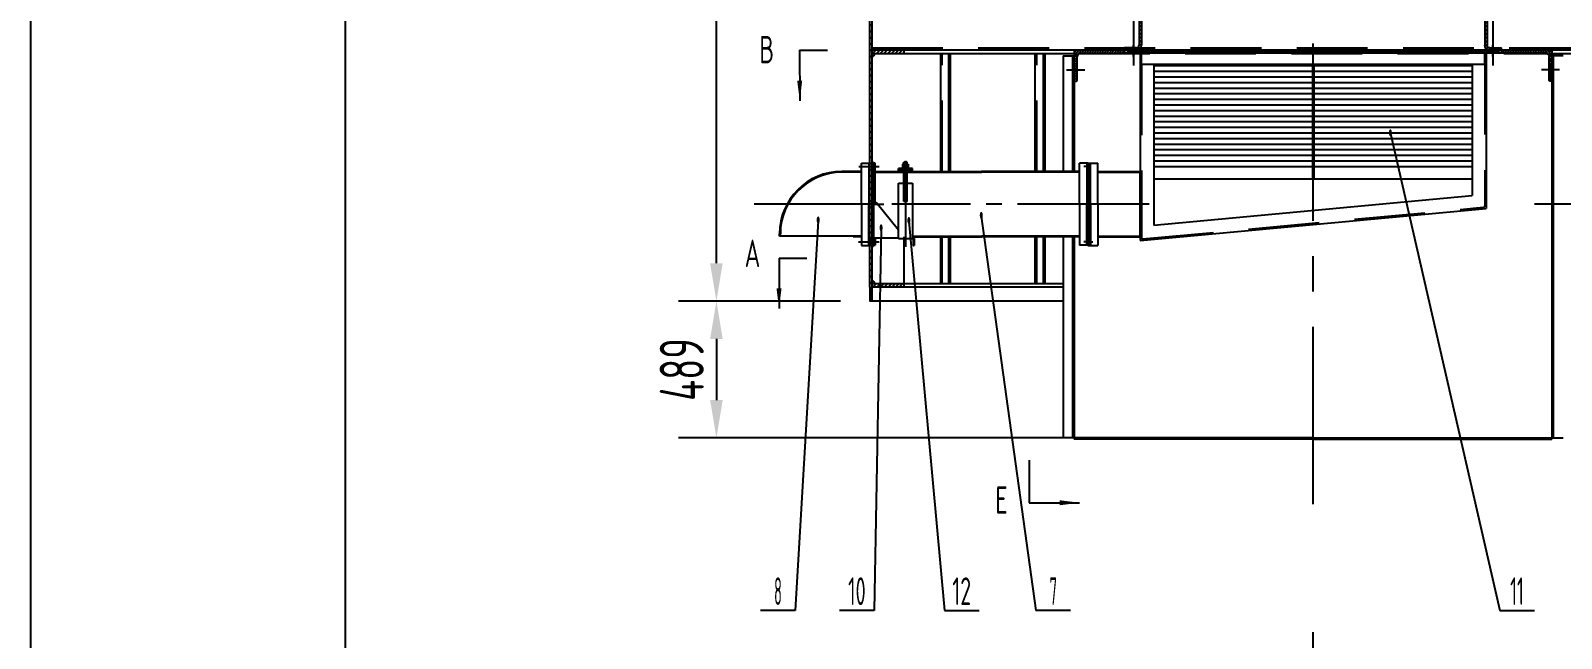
# Model space of a CAD drawing. Header units: millimetres. Extents: x 0 to 18900, y -513 to 13365.
# Drawn here: x 0 to 5473, y 6997 to 9168 of the extents above; entities that cross this region are included whole.
import ezdxf
from ezdxf.enums import TextEntityAlignment as Align

# ---------------------------------------------------------------- set-up
doc = ezdxf.new("R2010")
doc.units = ezdxf.units.MM
doc.header["$LTSCALE"] = 450
doc.header["$MEASUREMENT"] = 0
doc.linetypes.add('F', pattern=[0.75, 0.5, -0.25])
doc.linetypes.add('G', pattern=[2, 1.25, -0.25, 0.25, -0.25])
for name, color, linetype in [('01', 7, 'Continuous'), ('02', 1, 'Continuous'), ('04', 2, 'F'), ('05', 4, 'G'), ('08', 1, 'Continuous'), ('11', 3, 'Continuous')]:
    doc.layers.add(name, color=color, linetype=linetype)
doc.styles.get("Standard").update_dxf_attribs({"font": 'isocp', "width": 0.707, "bigfont": 'intecad.shx'})
doc.dimstyles.new('INTE', dxfattribs={"dimscale": 45, "dimtxt": 3.5, "dimasz": 3, "dimexe": 3, "dimexo": 0, "dimgap": 1, "dimtad": 1, "dimdsep": 46, "dimtxsty": 'Standard', "dimcen": 0, "dimclrd": 1, "dimclre": 1, "dimclrt": 3, "dimaunit": 1, "dimadec": 1, "dimazin": 0, "dimtfac": 1, "dimtmove": 0, "dimatfit": 0, "dimfxl": 0, "dimarcsym": 0})
pattern_1 = [(45, (1002, 274.823), (-6.735192, 6.735192), [])]

# ---------------------------------------------------------------- blocks, each defined once
blk = doc.blocks.new('rew')
at = {"layer": '02', "linetype": 'Continuous'}
h = blk.add_hatch(dxfattribs=at)
h.set_pattern_fill('LINE', color=1, scale=3, angle=-45, style=0)
h.set_pattern_definition([(315, (44667.814, 4208.05), (6.735192, 6.735192), [])])
h.paths.add_polyline_path([(35481.9, -16780.7), (35481.9, -16616.7, 0.414214), (35463.9, -16598.7), (35421.9, -16598.7), (35421.9, -16606.7), (35463.9, -16606.7, -0.414214), (35473.9, -16616.7), (35473.9, -16780.7, -0.414214), (35463.9, -16790.7), (35421.9, -16790.7), (35421.9, -16798.7), (35463.9, -16798.7, 0.414214)])
at = {"layer": '01'}
for p, q in [((35421.9, -16598.7), (35463.9, -16598.7)), ((35421.9, -16606.7), (35421.9, -16598.7)), ((35421.9, -16606.7), (35463.9, -16606.7)), ((35473.9, -16616.7), (35473.9, -16780.7)), ((35481.9, -16616.7), (35481.9, -16780.7)), ((35463.9, -16790.7), (35421.9, -16790.7)), ((35421.9, -16798.7), (35421.9, -16790.7)), ((35463.9, -16798.7), (35421.9, -16798.7))]:
    blk.add_line(p, q, dxfattribs=at)
for centre, radius, start, end in [((35463.9, -16616.7), 18, 0, 90), ((35463.9, -16616.7), 10, 0, 90), ((35463.9, -16780.7), 10, 270, 0), ((35463.9, -16780.7), 18, 270, 0)]:
    blk.add_arc(centre, radius, start, end, dxfattribs=at)
blk = doc.blocks.new('*U121')
at = {"layer": '01'}
for p, q in [((0, 180), (6.7, 180)), ((0, 180), (0, 0)), ((10, 24), (10, 176.7)), ((0, 0), (110, 0)), ((106.7, 10), (24, 10)), ((110, 0), (110, 6.7))]:
    blk.add_line(p, q, dxfattribs=at)
for centre, radius, start, end in [((6.7, 176.7), 3.3, 359.9541, 90), ((24, 24), 14, 180, 270), ((106.7, 6.7), 3.3, 0, 89.9785)]:
    blk.add_arc(centre, radius, start, end, dxfattribs=at)
blk = doc.blocks.new('ERW')
at = {"ltscale": 0.5}
for p, q in [((66968.6, 34141.6), (66968.6, 34283.1)), ((67729.6, 34136.1), (67729.6, 34283.1)), ((67729.6, 34136.1), (67729.6, 33989.1)), ((66968.6, 34016.1), (66968.6, 33989.1))]:
    blk.add_line(p, q, dxfattribs=at)
at = {"layer": '01', "ltscale": 0.5}
for p, q in [((67699.6, 34136.1), (67699.6, 34283.1)), ((67729.6, 34283.1), (67699.6, 34283.1)), ((67725.6, 34281.6), (67725.6, 34136.1)), ((66968.6, 34253.1), (67349.8, 34253.1)), ((67699.6, 34253.1), (67348.5, 34253.1)), ((67699.6, 34136.1), (67699.6, 33989.1)), ((67725.6, 33990.6), (67725.6, 34136.1)), ((67101.6, 34019.1), (67349.8, 34019.1)), ((67699.6, 34019.1), (67348.5, 34019.1)), ((67729.6, 33989.1), (67699.6, 33989.1))]:
    blk.add_line(p, q, dxfattribs=at)
at = {"layer": '01', "color": 7, "linetype": 'Continuous', "ltscale": 0.5}
for p, q in [((66968.6, 34250.1), (67070.6, 34250.1)), ((67082.6, 34250.1), (67349.8, 34250.1)), ((67699.6, 34250.1), (67348.5, 34250.1)), ((67101.6, 34022.1), (67349.8, 34022.1)), ((67699.6, 34022.1), (67348.5, 34022.1))]:
    blk.add_line(p, q, dxfattribs=at)
at = {"layer": '01', "ltscale": 0.5}
for centre, start, end in [((67727.2, 34281.6), 90, 180), ((67727.2, 33990.6), 180, 270)]:
    blk.add_arc(centre, 1.52, start, end, dxfattribs=at)
at = {"layer": '05', "ltscale": 0.5}
for p, q in [((66960.9, 34271.1), (66983.3, 34271.1)), ((67737.3, 34271.1), (67714.9, 34271.1)), ((67759.2, 34136.1), (66941.1, 34136.1)), ((66960.9, 34001.1), (66983.3, 34001.1)), ((67737.3, 34001.1), (67714.9, 34001.1))]:
    blk.add_line(p, q, dxfattribs=at)
blk = doc.blocks.new('FEWFEW')
at = {"layer": '01'}
for p, q in [((2074.9, 7127.5), (2079.9, 7127.5)), ((2074.9, 7127.5), (2074.9, 6827.5)), ((2079.9, 7127.5), (2079.9, 6827.5)), ((2079.9, 6983), (2089.9, 6983)), ((2168.9, 6884.3), (2089.9, 6983)), ((2079.9, 6857.5), (2168.9, 6857.5)), ((2221.9, 6854.5), (2221.9, 6830.5)), ((2224.9, 6854.5), (2224.9, 6830.5)), ((2074.9, 6827.5), (2079.9, 6827.5)), ((2221.9, 6830.5), (2224.9, 6830.5))]:
    blk.add_line(p, q, dxfattribs=at)
for radius in [6, 3]:
    blk.add_arc((2218.9, 6854.5), radius, 0, 90, dxfattribs=at)
at = {"layer": '05'}
for p, q in [((2062, 7112.5), (2094.1, 7112.5)), ((2063.8, 6977.5), (2116.8, 6977.5)), ((2062, 6842.5), (2096.1, 6842.5))]:
    blk.add_line(p, q, dxfattribs=at)
blk = doc.blocks.new('WEREWRWERWER')
at = {"layer": '01'}
for p, q in [((76480.5, 40224.3), (76530.5, 40224.3)), ((76480.5, 40224.3), (76480.5, 40026.3)), ((76530.5, 40026.3), (76530.5, 40224.3)), ((76499.5, 40091.3), (76499.5, 39984.3)), ((76511.5, 40091.3), (76499.5, 40091.3)), ((76511.5, 40091.3), (76511.5, 39984.3)), ((76480.5, 40026.3), (76499.5, 40026.3)), ((76511.5, 40026.3), (76530.5, 40026.3)), ((76511.5, 39996.3), (76499.5, 39996.3)), ((76499.5, 39957.9), (76499.5, 39951.8)), ((76511.5, 39957.9), (76511.5, 39951.8)), ((76500, 39951.3), (76499.5, 39951.8)), ((76511.5, 39951.8), (76499.5, 39951.8)), ((76511, 39951.3), (76500, 39951.3)), ((76511, 39951.3), (76511.5, 39951.8))]:
    blk.add_line(p, q, dxfattribs=at)
at = {"layer": '04'}
for p, q in [((76500, 39996.3), (76500, 39984.3)), ((76500, 39957.9), (76500, 39951.3)), ((76511, 39996.3), (76511, 39984.3)), ((76511, 39957.9), (76511, 39951.3))]:
    blk.add_line(p, q, dxfattribs=at)
at = {"layer": '05'}
blk.add_line((76505.5, 39946.6), (76505.5, 40253.9), dxfattribs=at)
blk = doc.blocks.new('*U123')
at = {"layer": '01'}
for p, q in [((-10.8, 0), (-10.8, 10)), ((-10.8, 10), (0, 10)), ((-10.8, 6), (0, 6)), ((0, 10), (0, 0)), ((0, -10), (0, 0)), ((-10.8, 0), (-10.8, -10)), ((-10.8, -6), (0, -6)), ((-10.8, -10), (0, -10))]:
    blk.add_line(p, q, dxfattribs=at)
at = {"layer": '05'}
blk.add_line((-11.9, 0), (1.1, 0), dxfattribs=at)
blk = doc.blocks.new('*D134')
at = {"layer": '08', "color": 1, "lineweight": -2, "ltscale": 1.125}
for p, q in [((3814.7, 11228.9), (2317.1, 11228.9)), ((2452.1, 8336.9), (2452.1, 11093.9)), ((2895.4, 8201.9), (2317.1, 8201.9))]:
    blk.add_line(p, q, dxfattribs=at)
at = {"layer": '08', "color": 1, "ltscale": 1.125}
for points in [[(2429.6, 11093.9), (2474.6, 11093.9), (2452.1, 11228.9)], [(2429.6, 8336.9), (2474.6, 8336.9), (2452.1, 8201.9)]]:
    blk.add_solid(points, dxfattribs=at)
at = {"layer": 'DEFPOINTS', "color": 0, "ltscale": 1.125}
for p in [(2452.1, 11228.9), (3814.7, 11228.9), (2895.4, 8201.9)]:
    blk.add_point(p, dxfattribs=at)
at = {"layer": '08', "color": 3, "ltscale": 1.125, "insert": (2328.3, 9715.4), "char_height": 157.5, "attachment_point": 5, "rotation": 90}
blk.add_mtext('3027', dxfattribs=at)
blk = doc.blocks.new('*D135')
at = {"layer": '08', "color": 1, "lineweight": -2, "ltscale": 1.125}
for p, q in [((4585.7, 6363.9), (4585.7, 7018.8)), ((10835.7, 6263.5), (10835.7, 7018.8)), ((4720.7, 6883.8), (10700.7, 6883.8))]:
    blk.add_line(p, q, dxfattribs=at)
at = {"layer": '08', "color": 1, "ltscale": 1.125}
for points in [[(4720.7, 6906.3), (4720.7, 6861.3), (4585.7, 6883.8)], [(10700.7, 6906.3), (10700.7, 6861.3), (10835.7, 6883.8)]]:
    blk.add_solid(points, dxfattribs=at)
at = {"layer": 'DEFPOINTS', "color": 0, "ltscale": 1.125}
for p in [(10835.7, 6883.8), (4585.7, 6363.9), (10835.7, 6263.5)]:
    blk.add_point(p, dxfattribs=at)
at = {"layer": '08', "color": 3, "ltscale": 1.125, "insert": (7710.7, 7007.5), "char_height": 157.5, "attachment_point": 5}
blk.add_mtext('6250', dxfattribs=at)
blk = doc.blocks.new('*D136')
at = {"layer": '08', "color": 1, "lineweight": -2, "ltscale": 1.125}
for p, q in [((2895.4, 8201.9), (2317.1, 8201.9)), ((2452.1, 8066.9), (2452.1, 7847.9)), ((3883, 7712.9), (2317.1, 7712.9))]:
    blk.add_line(p, q, dxfattribs=at)
at = {"layer": '08', "color": 1, "ltscale": 1.125}
for points in [[(2429.6, 8066.9), (2474.6, 8066.9), (2452.1, 8201.9)], [(2429.6, 7847.9), (2474.6, 7847.9), (2452.1, 7712.9)]]:
    blk.add_solid(points, dxfattribs=at)
at = {"layer": 'DEFPOINTS', "color": 0, "ltscale": 1.125}
for p in [(2895.4, 8201.9), (2452.1, 7712.9), (3883, 7712.9)]:
    blk.add_point(p, dxfattribs=at)
at = {"layer": '08', "color": 3, "ltscale": 1.125, "insert": (2328.3, 7957.4), "char_height": 157.5, "attachment_point": 5, "rotation": 90}
blk.add_mtext('489', dxfattribs=at)
blk = doc.blocks.new('*U146')
at = {"layer": '01'}
blk.add_lwpolyline([(25, 292), (25, 5)], dxfattribs=at)
at = {"layer": '02'}
blk.add_lwpolyline([(0, 297), (0, 0)], dxfattribs=at)

msp = doc.modelspace()

# ---------------------------------------------------------------- hatches: boundary and pattern name
at = {"layer": '02', "linetype": 'Continuous', "ltscale": 1.125}
h = msp.add_hatch(dxfattribs=at)
h.set_pattern_fill('LINE', color=1, scale=5, angle=135, style=0)
h.set_pattern_definition([(135, (-18492.853, 7964.512), (-11.22532, -11.22532), [])])
h.paths.add_polyline_path([(3008.663, 10475.944), (3000.663, 10475.944), (3000.663, 8251.944), (3000.663, 8201.944), (3008.663, 8201.944)])
at = {"layer": '02', "ltscale": 1.125}
h = msp.add_hatch(dxfattribs=at)
h.set_pattern_fill('LINE', color=256, scale=3, angle=45, style=0)
h.set_pattern_definition(pattern_1)
h.paths.add_polyline_path([(3123.663, 9097.944), (3008.663, 9097.944), (3008.663, 9085.944), (3123.663, 9085.944)])
at = {"layer": '02', "linetype": 'Continuous', "ltscale": 1.125}
h = msp.add_hatch(dxfattribs=at)
h.set_pattern_fill('LINE', color=1, scale=2, angle=45, style=0)
h.set_pattern_definition([(45, (-20813.979, 8054.124), (-4.490128, 4.490128), [])])
h.paths.add_polyline_path([(3911.663, 9091.244), (3911.663, 9097.944), (3731.663, 9097.944), (3731.663, 8987.944), (3738.363, 8987.944), (3741.663, 8991.243), (3741.663, 9073.944, -0.41421353), (3755.663, 9087.944), (3908.361, 9087.944)])
h = msp.add_hatch(dxfattribs=at)
h.set_pattern_fill('LINE', color=1, scale=2, angle=45, style=0)
h.set_pattern_definition([(135, (29985.306, 8054.124), (4.490128, 4.490128), [])])
h.paths.add_polyline_path([(5259.663, 9091.244), (5259.663, 9097.944), (5439.663, 9097.944), (5439.663, 8987.944), (5432.963, 8987.944), (5429.663, 8991.243), (5429.663, 9073.944, 0.41421353), (5415.663, 9087.944), (5262.966, 9087.944)])
at = {"layer": '02', "ltscale": 1.125}
h = msp.add_hatch(dxfattribs=at)
h.set_pattern_fill('LINE', color=256, scale=3, angle=45, style=0)
h.set_pattern_definition(pattern_1)
h.paths.add_polyline_path([(3123.663, 8263.944), (3008.663, 8263.944), (3008.663, 8251.944), (3123.663, 8251.944)])

# ---------------------------------------------------------------- linework, layer by layer
at = {"ltscale": 1.125}
msp.add_line((3000.663, 8251.944), (3000.663, 10475.944), dxfattribs=at)
at = {"layer": '01', "ltscale": 1.125}
for p, q in [((3008.663, 8201.944), (3008.663, 10483.944)), ((2749.464, 9097.672), (2849.463, 9098.068)), ((7710.663, 9097.944), (3008.663, 9097.944)), ((3123.663, 9085.944), (3123.663, 9097.944)), ((3253.971, 8664.944), (3253.971, 9085.944)), ((3283.635, 8664.944), (3283.635, 9085.944)), ((3289.456, 8664.944), (3289.456, 9085.944)), ((3592.037, 8664.944), (3592.037, 9085.944)), ((3621.7, 8664.944), (3621.7, 9085.944)), ((3627.522, 8664.944), (3627.522, 9085.944)), ((5262.966, 9087.944), (3908.361, 9087.944)), ((3921.663, 9097.944), (3971.663, 9097.944)), ((3971.663, 9097.944), (3921.663, 9097.944)), ((3921.663, 9097.944), (3921.663, 9094.465)), ((3923.185, 9092.944), (3961.175, 9092.944)), ((3966.663, 9097.944), (5204.663, 9097.944)), ((3966.663, 9087.444), (3966.663, 9049.586)), ((3971.663, 9047.944), (3971.663, 9097.944)), ((3971.663, 9092.944), (5199.663, 9092.944)), ((5199.663, 9097.944), (5249.663, 9097.944)), ((5249.663, 9097.944), (5199.663, 9097.944)), ((5199.663, 9047.944), (5199.663, 9097.944)), ((5204.663, 9087.444), (5204.663, 9049.586)), ((5248.142, 9092.944), (5210.152, 9092.944)), ((5249.663, 9097.944), (5249.663, 9094.465)), ((3691.663, 9077.944), (3691.664, 8664.944)), ((3966.663, 9049.586), (3966.663, 8417.944)), ((3968.313, 9047.944), (5203.013, 9047.944)), ((3971.663, 9047.944), (3968.313, 9047.944)), ((4016.663, 9047.944), (4016.663, 8472.804)), ((4016.663, 9047.944), (4016.663, 8472.804)), ((4016.663, 9042.944), (4583.163, 9042.944)), ((4583.163, 9047.944), (4583.163, 8637.944)), ((4588.163, 9047.944), (4588.163, 8637.944)), ((4588.163, 9042.944), (5154.663, 9042.944)), ((5154.663, 9047.944), (5154.663, 8578.514)), ((5154.663, 9047.944), (5154.663, 8578.514)), ((5204.663, 9049.586), (5204.663, 8532.944)), ((3731.663, 8987.944), (3731.664, 8664.944)), ((4016.663, 9022.944), (4583.163, 9022.944)), ((4016.663, 9002.944), (4583.163, 9002.944)), ((4016.663, 8982.944), (4583.163, 8982.944)), ((4588.163, 9022.944), (5154.663, 9022.944)), ((4588.163, 9002.944), (5154.663, 9002.944)), ((4588.163, 8982.944), (5154.663, 8982.944)), ((5439.663, 8987.944), (5439.663, 7707.944)), ((4016.663, 8962.944), (4583.163, 8962.944)), ((4016.663, 8942.944), (4583.163, 8942.944)), ((4016.663, 8922.944), (4583.163, 8922.944)), ((4588.163, 8962.944), (5154.663, 8962.944)), ((4588.163, 8942.944), (5154.663, 8942.944)), ((4588.163, 8922.944), (5154.663, 8922.944)), ((4016.663, 8902.944), (4583.163, 8902.944)), ((4016.663, 8882.944), (4583.163, 8882.944)), ((4588.163, 8902.944), (5154.663, 8902.944)), ((4588.163, 8882.944), (5154.663, 8882.944)), ((4016.663, 8862.944), (4583.163, 8862.944)), ((4016.663, 8842.944), (4583.163, 8842.944)), ((4016.663, 8822.944), (4583.163, 8822.944)), ((4588.163, 8862.944), (5154.663, 8862.944)), ((4588.163, 8842.944), (5154.663, 8842.944)), ((4588.163, 8822.944), (5154.663, 8822.944)), ((4016.663, 8802.944), (4583.163, 8802.944)), ((4016.663, 8782.944), (4583.163, 8782.944)), ((4016.663, 8762.944), (4583.163, 8762.944)), ((4588.163, 8802.944), (5154.663, 8802.944)), ((4588.163, 8782.944), (5154.663, 8782.944)), ((4588.163, 8762.944), (5154.663, 8762.944)), ((4016.663, 8742.944), (4583.163, 8742.944)), ((4016.663, 8722.944), (4583.163, 8722.944)), ((4016.663, 8702.944), (4583.163, 8702.944)), ((4588.163, 8742.944), (5154.663, 8742.944)), ((4588.163, 8722.944), (5154.663, 8722.944)), ((4588.163, 8702.944), (5154.663, 8702.944)), ((2970.663, 8547.944), (2970.663, 8694.944)), ((2970.663, 8694.944), (3000.663, 8694.944)), ((2996.663, 8694.944), (2996.663, 8547.944)), ((3000.663, 8664.944), (3000.663, 8694.944)), ((3019.663, 8694.944), (3013.663, 8694.944)), ((3115.663, 8677.444), (3115.663, 8674.944)), ((3127.663, 8677.444), (3115.663, 8677.444)), ((3115.663, 8674.944), (3127.663, 8674.944)), ((3118.463, 8680.544), (3118.463, 8677.444)), ((3127.663, 8680.544), (3118.463, 8680.544)), ((3118.463, 8677.444), (3127.663, 8677.444)), ((3127.663, 8680.544), (3136.863, 8680.544)), ((3127.663, 8677.444), (3139.663, 8677.444)), ((3136.863, 8677.444), (3127.663, 8677.444)), ((3139.663, 8674.944), (3127.663, 8674.944)), ((3136.863, 8680.544), (3136.863, 8677.444)), ((3139.663, 8677.444), (3139.663, 8674.944)), ((3785.663, 8664.944), (3785.663, 8694.944)), ((3785.663, 8694.944), (3815.663, 8694.944)), ((3785.663, 8694.944), (3815.663, 8694.944)), ((3785.663, 8664.944), (3785.663, 8547.944)), ((3789.663, 8547.944), (3789.663, 8694.944)), ((3815.663, 8547.944), (3815.663, 8694.944)), ((3815.663, 8664.944), (3966.663, 8664.944)), ((3815.663, 8661.944), (3966.663, 8661.944)), ((3966.663, 8430.944), (3966.663, 8664.944)), ((4016.663, 8682.944), (4583.163, 8682.944)), ((4588.163, 8682.944), (5154.663, 8682.944)), ((4016.663, 8637.944), (5154.663, 8637.944)), ((2970.663, 8547.944), (2970.663, 8400.944)), ((2996.663, 8400.944), (2996.663, 8547.944)), ((3785.663, 8430.944), (3785.663, 8547.944)), ((3789.663, 8547.944), (3789.663, 8400.944)), ((3815.663, 8547.944), (3815.663, 8400.944)), ((4016.663, 8472.804), (5154.663, 8578.514)), ((3966.663, 8417.944), (5204.663, 8532.944)), ((2677.663, 8433.944), (2677.663, 8441.944)), ((2680.663, 8433.944), (2680.663, 8441.944)), ((2940.663, 8433.944), (2940.663, 8430.944)), ((3000.663, 8430.944), (3000.663, 8400.944)), ((3253.971, 8263.944), (3253.971, 8430.944)), ((3283.635, 8263.944), (3283.635, 8430.944)), ((3289.456, 8263.944), (3289.456, 8430.944)), ((3592.037, 8263.944), (3592.037, 8430.944)), ((3621.7, 8263.944), (3621.7, 8430.944)), ((3627.522, 8263.944), (3627.522, 8430.944)), ((3691.663, 8430.944), (3691.663, 7712.944)), ((3731.663, 8430.944), (3731.663, 7707.944)), ((3785.663, 8430.944), (3785.663, 8400.944)), ((3815.663, 8433.944), (3966.663, 8433.944)), ((3815.663, 8430.944), (3966.663, 8430.944)), ((2970.663, 8400.944), (3000.663, 8400.944)), ((3019.663, 8400.944), (3013.663, 8400.944)), ((3780.664, 8400.944), (3785.663, 8400.944)), ((3785.663, 8400.944), (3815.663, 8400.944)), ((3785.663, 8400.944), (3815.663, 8400.944)), ((2675.96, 8355.352), (2775.96, 8355.352)), ((3000.663, 8251.944), (3000.663, 8201.944)), ((3691.663, 8263.944), (3008.663, 8263.944)), ((3691.663, 8251.944), (3008.663, 8251.944)), ((3691.663, 8201.944), (3000.663, 8201.944)), ((4585.663, 7712.944), (3691.663, 7712.944)), ((4585.663, 7707.944), (3731.663, 7707.944)), ((4585.663, 7712.944), (5479.663, 7712.944)), ((4585.663, 7707.944), (5439.663, 7707.944)), ((3570.869, 7632.94), (3570.869, 7481.369))]:
    msp.add_line(p, q, dxfattribs=at)
at = {"layer": '01', "color": 7, "linetype": 'Continuous', "ltscale": 1.125}
for p, q in [((3008.663, 9085.944), (3731.663, 9085.944)), ((5439.663, 9085.944), (5931.663, 9085.944)), ((3691.663, 9077.944), (3731.663, 9077.944)), ((3726.664, 8664.944), (3726.663, 9077.944)), ((5479.663, 9077.944), (5439.663, 9077.944)), ((5444.663, 8664.944), (5444.663, 9077.944)), ((2970.663, 8664.944), (2900.663, 8664.944)), ((2970.663, 8661.944), (2900.663, 8661.944)), ((3000.663, 8430.944), (3000.663, 8664.944)), ((3152.663, 8674.944), (3102.663, 8674.944)), ((3102.663, 8664.944), (3102.663, 8674.944)), ((3152.663, 8669.944), (3102.663, 8669.944)), ((3152.663, 8664.944), (3152.663, 8674.944)), ((3780.664, 8694.944), (3785.663, 8694.944)), ((5444.663, 7712.944), (5444.663, 8664.944)), ((2970.663, 8433.944), (2677.663, 8433.944)), ((2970.663, 8430.944), (2940.663, 8430.944)), ((3123.663, 8251.944), (3123.663, 8430.944)), ((3726.663, 7712.944), (3726.663, 8430.944))]:
    msp.add_line(p, q, dxfattribs=at)
for centre, start, end in [((3008.663, 9085.944), 270, 0), ((3008.663, 8263.944), 0, 90)]:
    msp.add_arc(centre, 10, start, end, dxfattribs=at)
at = {"layer": '01', "ltscale": 1.125}
for centre, radius, start, end in [((3923.185, 9094.465), 1.521, 180, 270), ((3961.163, 9087.444), 5.5, 360, 89.878223), ((5210.163, 9087.444), 5.5, 90.121777, 180), ((5248.142, 9094.465), 1.521, 270, 0), ((3968.313, 9049.594), 1.65, 180.262128, 270), ((5203.013, 9049.594), 1.65, 270, 359.737872), ((2900.663, 8441.944), 223, 90, 180), ((2900.663, 8441.944), 220, 90, 180)]:
    msp.add_arc(centre, radius, start, end, dxfattribs=at)
at = {"layer": '02', "ltscale": 1.125}
for p, q in [((2749.464, 9097.672), (2750.176, 8917.673)), ((4861.869, 8800.541), (5252.753, 7095.884)), ((2815.944, 8489.017), (2734.183, 7095.884)), ((3140.317, 8487.229), (3267.18, 7095.884)), ((3399.176, 8505.353), (3594.603, 7095.884)), ((3040.96, 8460.999), (3016.372, 7095.884)), ((2675.96, 8355.352), (2675.96, 8175.352)), ((3570.869, 7481.369), (3750.869, 7481.369)), ((2734.183, 7095.884), (2610.183, 7095.884)), ((3016.372, 7095.884), (2892.372, 7095.884)), ((3267.18, 7095.884), (3391.18, 7095.884)), ((3718.603, 7095.884), (3594.603, 7095.884)), ((5252.753, 7095.884), (5376.753, 7095.884))]:
    msp.add_line(p, q, dxfattribs=at)
for points in [[(2750.176, 8917.673, 0, 18, 0), (2749.891, 8989.673, 0, 0, 0)], [(2675.96, 8175.352, 0, 18, 0), (2675.96, 8247.352, 0, 0, 0)], [(3750.869, 7481.369, 0, 18, 0), (3678.869, 7481.369, 0, 0, 0)]]:
    msp.add_lwpolyline(points, format="xyseb", dxfattribs=at)
at = {"layer": '04', "ltscale": 1.125}
for p, q in [((3008.663, 9105.944), (7710.663, 9105.944)), ((3971.663, 9047.944), (3971.663, 8428.916)), ((5199.663, 9049.586), (5199.663, 8579.96)), ((5199.663, 8579.96), (5199.663, 8542.058)), ((3977.126, 8423.937), (5158.731, 8533.699)), ((5157.386, 8533.574), (5195.126, 8537.079))]:
    msp.add_line(p, q, dxfattribs=at)
at = {"layer": '04', "color": 2, "linetype": 'F', "ltscale": 1.125}
for p, q in [((3259.767, 8664.944), (3259.767, 9085.944)), ((3597.832, 8664.944), (3597.832, 9085.944)), ((3748.452, 9085.944), (5422.875, 9085.944)), ((3259.767, 8263.944), (3259.767, 8430.944)), ((3597.832, 8263.944), (3597.832, 8430.944))]:
    msp.add_line(p, q, dxfattribs=at)
at = {"layer": '04', "ltscale": 1.125}
for centre, start, end in [((5194.663, 8542.058), 275.307076, 0), ((3976.663, 8428.916), 180, 275.307076)]:
    msp.add_arc(centre, 5, start, end, dxfattribs=at)
at = {"layer": '05', "ltscale": 1.125}
for p, q in [((4585.663, 7476.546), (4585.663, 11355.049)), ((3943.163, 9329.605), (3943.163, 9043.726)), ((5228.163, 9329.605), (5228.163, 9043.726)), ((3704.304, 9027.944), (3769.638, 9027.944)), ((5467.023, 9027.944), (5401.689, 9027.944)), ((2961.222, 8682.944), (3007.396, 8682.944)), ((3127.663, 8682.64), (3127.663, 8675.348)), ((3127.663, 8679.496), (3127.663, 8673.132)), ((3999.713, 8547.944), (3751.247, 8547.944)), ((6010.216, 8547.944), (5339.918, 8547.944)), ((2959.927, 8412.944), (3010.679, 8412.944)), ((3778.66, 8412.944), (3797.872, 8412.944))]:
    msp.add_line(p, q, dxfattribs=at)
at = {"layer": '05', "color": 4, "linetype": 'G', "ltscale": 1.125}
for p, q in [((3943.663, 9075.049), (3943.663, 9115.689)), ((5227.663, 9075.049), (5227.663, 9115.689)), ((3020.069, 8547.944), (2587.407, 8547.944))]:
    msp.add_line(p, q, dxfattribs=at)

# ---------------------------------------------------------------- block references
at = {"layer": '01', "ltscale": 1.125}
for name, p in [('rew', (-31510.196, 25896.641)), ('FEWFEW', (933.754, 1570.422))]:
    msp.add_blockref(name, p, dxfattribs=at)
at = {"layer": '01', "ltscale": 1.125, "xscale": -1}
msp.add_blockref('rew', (40681.523, 25896.641), dxfattribs=at)
at = {"layer": '01', "ltscale": 1.125, "rotation": 270}
msp.add_blockref('*U121', (3731.663, 9097.944), dxfattribs=at)
at = {"layer": '01', "ltscale": 1.125, "xscale": -1, "rotation": 90}
msp.add_blockref('*U121', (5439.663, 9097.944), dxfattribs=at)
at = {"layer": '01', "color": 7, "linetype": 'Continuous', "ltscale": 1.125}
msp.add_blockref('ERW', (-63948.967, -25588.147), dxfattribs=at)
at = {"layer": '04', "xscale": 45, "yscale": 45, "zscale": 45}
msp.add_blockref('*U146', (0, 0), dxfattribs=at)
at = {"layer": '05', "ltscale": 1.125, "xscale": -1, "rotation": 180}
msp.add_blockref('WEREWRWERWER', (-73377.852, 48649.256), dxfattribs=at)
at = {"layer": '05', "ltscale": 1.125, "rotation": 270}
msp.add_blockref('*U123', (3127.663, 8680.544), dxfattribs=at)

# ---------------------------------------------------------------- texts
at = {"layer": '02', "ltscale": 1.125, "width": 0.605172}
for p, p2 in [((4855.869, 8790.541), (4867.869, 8790.541)), ((2809.944, 8479.017), (2821.944, 8479.017)), ((3134.317, 8477.229), (3146.317, 8477.229)), ((3393.176, 8495.353), (3405.176, 8495.353)), ((3034.96, 8450.999), (3046.96, 8450.999))]:
    msp.add_text('\\M+5A1F1', height=20, dxfattribs=at).set_placement(p, p2, align=Align.FIT)
at = {"layer": '11', "ltscale": 1.125, "width": 0.707}
for s, p in [('B', (2605.653, 9021.877)), ('A', (2552.984, 8293.926)), ('E', (3449.146, 7412.518))]:
    msp.add_text(s, height=98, dxfattribs=at).set_placement(p, align=Align.BOTTOM_LEFT)
at = {"layer": '11', "ltscale": 1.125}
for s, height, width, p, p2 in [('8', 98.995, 0.514182, (2658.185, 7115.884), (2686.181, 7115.884)), ('10', 98.9949, 0.606076, (2922.849, 7115.884), (2985.895, 7115.884)), ('12', 98.9949, 0.611465, (3295.583, 7115.884), (3362.777, 7115.884)), ('7', 98.995, 0.514182, (3642.605, 7115.884), (3670.601, 7115.884)), ('11', 98.9949, 0.582235, (5290.257, 7115.884), (5339.249, 7115.884))]:
    msp.add_text(s, height=height, dxfattribs=dict(at, width=width)).set_placement(p, p2, align=Align.FIT)

# ---------------------------------------------------------------- dimensions: what is measured, and where the dimension line sits
at = {"layer": '08', "ltscale": 1.125}
for base, p2, picture, middle in [((2452.072, 11228.944), (3814.663, 11228.944), '*D134', (2328.306, 9715.444)), ((2452.072, 7712.944), (3882.971, 7712.944), '*D136', (2328.322, 7957.444))]:
    dim = msp.add_linear_dim(base=base, p1=(2895.392, 8201.944), p2=p2, angle=90, dimstyle='INTE', dxfattribs=at)
    dim.commit()
    dim.dimension.update_dxf_attribs({"geometry": picture, "text_midpoint": middle})
dim = msp.add_linear_dim(base=(10835.663, 6883.766), p1=(4585.663, 6363.923), p2=(10835.663, 6263.454), dimstyle='INTE', dxfattribs=at)
dim.commit()
dim.dimension.update_dxf_attribs({"geometry": '*D135', "text_midpoint": (7710.663, 7007.531)})

doc.saveas('drawing.dxf')
